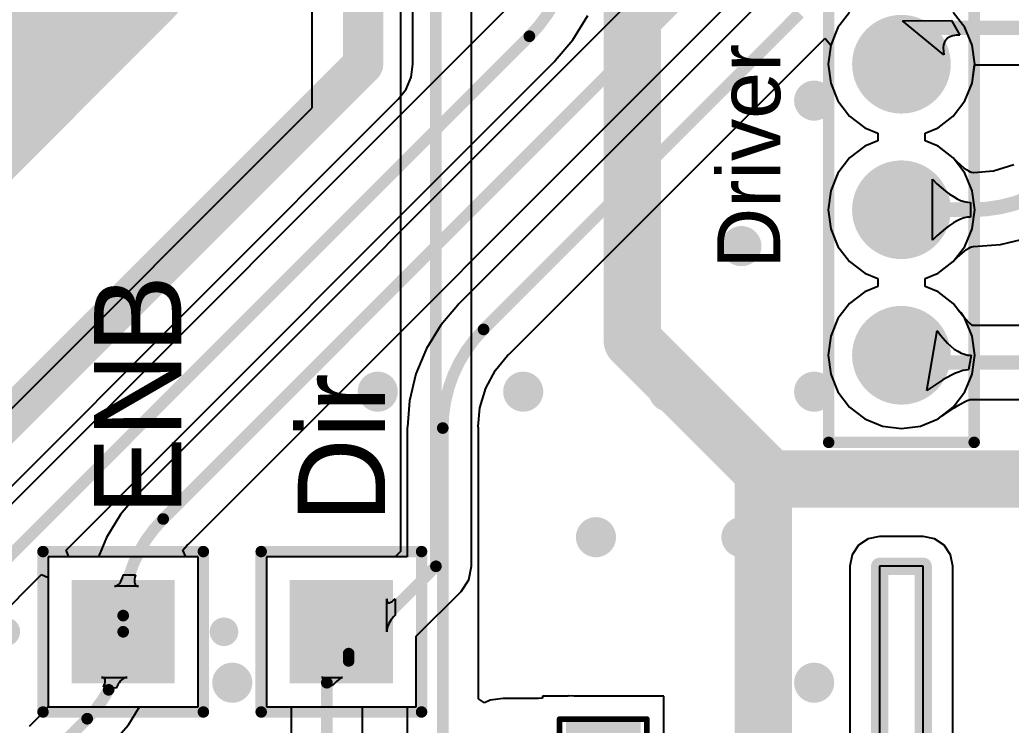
# Model space of a CAD drawing. Header units: millimetres. Extents: x -0.28 to 4.38, y -0.01 to 4.88.
# Drawn here: x 0.344 to 1.025, y 1.266 to 1.75 of the extents above; entities that cross this region are included whole.
import ezdxf

# ---------------------------------------------------------------- set-up
doc = ezdxf.new("R2010")
doc.units = ezdxf.units.MM
doc.header["$MEASUREMENT"] = 0
for name, color, linetype in [('BottomLayer', 5, 'Continuous'), ('BottomSolder', 6, 'Continuous'), ('Mechanical1', 6, 'Continuous'), ('MultiLayer', 9, 'Continuous'), ('PadHoleLayer', 156, 'Continuous'), ('TopLayer', 1, 'Continuous'), ('TopOverlay', 2, 'Continuous'), ('TopPaste', 8, 'Continuous'), ('TopSolder', 216, 'Continuous'), ('ViaHoleLayer', 16, 'Continuous')]:
    doc.layers.add(name, color=color, linetype=linetype)

# ---------------------------------------------------------------- blocks, each defined once
blk = doc.blocks.new('JP1_D1T_9')
at = {"layer": 'BottomLayer'}
blk.add_solid([(-0.0315, -0.0315), (0.0315, -0.0315), (-0.0315, 0.0315), (0.0315, 0.0315)], dxfattribs=at)
at = {"layer": 'BottomSolder'}
blk.add_solid([(-0.0355, -0.0355), (0.0355, -0.0355), (-0.0355, 0.0355), (0.0355, 0.0355)], dxfattribs=at)
at = {"layer": 'MultiLayer'}
blk.add_solid([(-0.0315, -0.0315), (0.0315, -0.0315), (-0.0315, 0.0315), (0.0315, 0.0315)], dxfattribs=at)
at = {"layer": 'PadHoleLayer', "const_width": 0.02165}
blk.add_lwpolyline([(-0.01083, 0, 1), (0.01083, 0, 1)], format="xyb", close=True, dxfattribs=at)
at = {"layer": 'TopLayer'}
blk.add_solid([(-0.0315, -0.0315), (0.0315, -0.0315), (-0.0315, 0.0315), (0.0315, 0.0315)], dxfattribs=at)
at = {"layer": 'TopOverlay'}
for points, const_width in [([(0.00492, 0.08071, 1), (-0.00492, 0.08071, 1)], 0.00984), ([(-0.00738, 0.08071, 1), (-0.00246, 0.08071, 1)], 0.00492), ([(0.00246, 0.08071, 1), (0.00738, 0.08071, 1)], 0.00492), ([(-0.05709, 0.05512, 1), (-0.05315, 0.05512, 1)], 0.00394), ([(-0.05709, 0.05512, 1), (-0.05315, 0.05512, 1)], 0.00394), ([(0.05315, 0.05512, 1), (0.05709, 0.05512, 1)], 0.00394), ([(0.05315, 0.05512, 1), (0.05709, 0.05512, 1)], 0.00394), ([(-0.05709, -0.05512, 1), (-0.05315, -0.05512, 1)], 0.00394), ([(-0.05709, -0.05512, 1), (-0.05315, -0.05512, 1)], 0.00394), ([(0.05315, -0.05512, 1), (0.05709, -0.05512, 1)], 0.00394), ([(0.05315, -0.05512, 1), (0.05709, -0.05512, 1)], 0.00394)]:
    blk.add_lwpolyline(points, format="xyb", close=True, dxfattribs=dict(at, const_width=const_width))
at = {"layer": 'TopOverlay', "const_width": 0.00787}
for points in [[(-0.05512, 0.05512), (-0.05512, -0.05512)], [(-0.05512, 0.05512), (0.05512, 0.05512)], [(0.05512, 0.05512), (0.05512, -0.05512)], [(-0.05512, -0.05512), (0.05512, -0.05512)]]:
    blk.add_lwpolyline(points, dxfattribs=at)
at = {"layer": 'TopSolder'}
blk.add_solid([(-0.0355, -0.0355), (0.0355, -0.0355), (-0.0355, 0.0355), (0.0355, 0.0355)], dxfattribs=at)
blk = doc.blocks.new('JP1_D1T_10')
at = {"layer": 'BottomLayer'}
blk.add_solid([(-0.0315, -0.0315), (0.0315, -0.0315), (-0.0315, 0.0315), (0.0315, 0.0315)], dxfattribs=at)
at = {"layer": 'BottomSolder'}
blk.add_solid([(-0.0355, -0.0355), (0.0355, -0.0355), (-0.0355, 0.0355), (0.0355, 0.0355)], dxfattribs=at)
at = {"layer": 'MultiLayer'}
blk.add_solid([(-0.0315, -0.0315), (0.0315, -0.0315), (-0.0315, 0.0315), (0.0315, 0.0315)], dxfattribs=at)
at = {"layer": 'PadHoleLayer', "const_width": 0.02165}
blk.add_lwpolyline([(-0.01083, 0, 1), (0.01083, 0, 1)], format="xyb", close=True, dxfattribs=at)
at = {"layer": 'TopLayer'}
blk.add_solid([(-0.0315, -0.0315), (0.0315, -0.0315), (-0.0315, 0.0315), (0.0315, 0.0315)], dxfattribs=at)
at = {"layer": 'TopOverlay'}
for points, const_width in [([(0.00492, 0.08071, 1), (-0.00492, 0.08071, 1)], 0.00984), ([(-0.00738, 0.08071, 1), (-0.00246, 0.08071, 1)], 0.00492), ([(0.00246, 0.08071, 1), (0.00738, 0.08071, 1)], 0.00492), ([(-0.05709, 0.05512, 1), (-0.05315, 0.05512, 1)], 0.00394), ([(-0.05709, 0.05512, 1), (-0.05315, 0.05512, 1)], 0.00394), ([(0.05315, 0.05512, 1), (0.05709, 0.05512, 1)], 0.00394), ([(0.05315, 0.05512, 1), (0.05709, 0.05512, 1)], 0.00394), ([(-0.05709, -0.05512, 1), (-0.05315, -0.05512, 1)], 0.00394), ([(-0.05709, -0.05512, 1), (-0.05315, -0.05512, 1)], 0.00394), ([(0.05315, -0.05512, 1), (0.05709, -0.05512, 1)], 0.00394), ([(0.05315, -0.05512, 1), (0.05709, -0.05512, 1)], 0.00394)]:
    blk.add_lwpolyline(points, format="xyb", close=True, dxfattribs=dict(at, const_width=const_width))
at = {"layer": 'TopOverlay', "const_width": 0.00787}
for points in [[(-0.05512, 0.05512), (-0.05512, -0.05512)], [(-0.05512, 0.05512), (0.05512, 0.05512)], [(0.05512, 0.05512), (0.05512, -0.05512)], [(-0.05512, -0.05512), (0.05512, -0.05512)]]:
    blk.add_lwpolyline(points, dxfattribs=at)
at = {"layer": 'TopSolder'}
blk.add_solid([(-0.0355, -0.0355), (0.0355, -0.0355), (-0.0355, 0.0355), (0.0355, 0.0355)], dxfattribs=at)
blk = doc.blocks.new('RES_SMD_0603_BIG_11')
at = {"layer": 'TopLayer'}
for points in [[(-0.05575, -0.02165), (-0.02425, -0.02165), (-0.05575, 0.02165), (-0.02425, 0.02165)], [(0.02425, -0.02165), (0.05575, -0.02165), (0.02425, 0.02165), (0.05575, 0.02165)]]:
    blk.add_solid(points, dxfattribs=at)
at = {"layer": 'TopOverlay', "const_width": 0.00394}
for points in [[(-0.06, 0.03), (0.06, 0.03)], [(-0.06, 0.03), (-0.06, -0.03)], [(0.06, 0.03), (0.06, -0.03)], [(-0.015, 0.02), (0.015, 0.02)], [(-0.015, 0.02), (-0.015, -0.02)], [(0.015, 0.02), (0.015, -0.02)], [(-0.015, -0.02), (0.015, -0.02)], [(-0.06, -0.03), (0.02, -0.03)], [(0.02, -0.03), (0.06, -0.03)]]:
    blk.add_lwpolyline(points, dxfattribs=at)
at = {"layer": 'TopOverlay', "const_width": 0.00197}
for points in [[(-0.06098, 0.03, 1), (-0.05902, 0.03, 1)], [(-0.06098, 0.03, 1), (-0.05902, 0.03, 1)], [(0.05902, 0.03, 1), (0.06098, 0.03, 1)], [(0.05902, 0.03, 1), (0.06098, 0.03, 1)], [(-0.01599, 0.02, 1), (-0.01402, 0.02, 1)], [(-0.01599, 0.02, 1), (-0.01402, 0.02, 1)], [(0.01401, 0.02, 1), (0.01598, 0.02, 1)], [(0.01401, 0.02, 1), (0.01598, 0.02, 1)], [(-0.01599, -0.02, 1), (-0.01402, -0.02, 1)], [(-0.01599, -0.02, 1), (-0.01402, -0.02, 1)], [(0.01401, -0.02, 1), (0.01598, -0.02, 1)], [(0.01401, -0.02, 1), (0.01598, -0.02, 1)], [(-0.06098, -0.03, 1), (-0.05902, -0.03, 1)], [(-0.06098, -0.03, 1), (-0.05902, -0.03, 1)], [(0.01901, -0.03, 1), (0.02098, -0.03, 1)], [(0.01901, -0.03, 1), (0.02098, -0.03, 1)], [(0.05902, -0.03, 1), (0.06098, -0.03, 1)], [(0.05902, -0.03, 1), (0.06098, -0.03, 1)]]:
    blk.add_lwpolyline(points, format="xyb", close=True, dxfattribs=at)
at = {"layer": 'TopPaste'}
for points in [[(-0.05575, -0.02165), (-0.02425, -0.02165), (-0.05575, 0.02165), (-0.02425, 0.02165)], [(0.02425, -0.02165), (0.05575, -0.02165), (0.02425, 0.02165), (0.05575, 0.02165)]]:
    blk.add_solid(points, dxfattribs=at)
at = {"layer": 'TopSolder'}
for points in [[(-0.05975, -0.02565), (-0.02025, -0.02565), (-0.05975, 0.02565), (-0.02025, 0.02565)], [(0.02025, -0.02565), (0.05975, -0.02565), (0.02025, 0.02565), (0.05975, 0.02565)]]:
    blk.add_solid(points, dxfattribs=at)
blk = doc.blocks.new('H___P___36')
at = {"layer": 'BottomLayer', "const_width": 0.05906}
for points in [[(-0.18701, 0.05906, 1), (-0.12795, 0.05906, 1)], [(0.12795, 0.05906, 1), (0.18701, 0.05906, 1)], [(-0.18701, -0.05906, 1), (-0.12795, -0.05906, 1)], [(0.12795, -0.05906, 1), (0.18701, -0.05906, 1)]]:
    blk.add_lwpolyline(points, format="xyb", close=True, dxfattribs=at)
at = {"layer": 'BottomLayer'}
for points in [[(-0.15748, -0.11811), (0.15748, -0.11811), (-0.15748, 0.11811), (0.15748, 0.11811)], [(-0.21654, -0.05906), (0.21654, -0.05906), (-0.21654, 0.05906), (0.21654, 0.05906)]]:
    blk.add_solid(points, dxfattribs=at)
at = {"layer": 'BottomSolder', "const_width": 0.06306}
for points in [[(-0.18901, 0.05906, 1), (-0.12595, 0.05906, 1)], [(0.12595, 0.05906, 1), (0.18901, 0.05906, 1)], [(-0.18901, -0.05906, 1), (-0.12595, -0.05906, 1)], [(0.12595, -0.05906, 1), (0.18901, -0.05906, 1)]]:
    blk.add_lwpolyline(points, format="xyb", close=True, dxfattribs=at)
at = {"layer": 'BottomSolder'}
for points in [[(-0.15748, -0.12211), (0.15748, -0.12211), (-0.15748, 0.12211), (0.15748, 0.12211)], [(-0.22054, -0.05906), (0.22054, -0.05906), (-0.22054, 0.05906), (0.22054, 0.05906)]]:
    blk.add_solid(points, dxfattribs=at)
at = {"layer": 'MultiLayer', "const_width": 0.05906}
for points in [[(-0.18701, 0.05906, 1), (-0.12795, 0.05906, 1)], [(0.12795, 0.05906, 1), (0.18701, 0.05906, 1)], [(-0.18701, -0.05906, 1), (-0.12795, -0.05906, 1)], [(0.12795, -0.05906, 1), (0.18701, -0.05906, 1)]]:
    blk.add_lwpolyline(points, format="xyb", close=True, dxfattribs=at)
at = {"layer": 'MultiLayer'}
for points in [[(-0.15748, -0.11811), (0.15748, -0.11811), (-0.15748, 0.11811), (0.15748, 0.11811)], [(-0.21654, -0.05906), (0.21654, -0.05906), (-0.21654, 0.05906), (0.21654, 0.05906)]]:
    blk.add_solid(points, dxfattribs=at)
at = {"layer": 'PadHoleLayer', "const_width": 0.03937}
blk.add_lwpolyline([(0.09744, 0.01392), (-0.01392, -0.09744, -1), (-0.09744, -0.01392), (0.01392, 0.09744, -1)], format="xyb", close=True, dxfattribs=at)
at = {"layer": 'TopLayer', "const_width": 0.05906}
for points in [[(-0.18701, 0.05906, 1), (-0.12795, 0.05906, 1)], [(0.12795, 0.05906, 1), (0.18701, 0.05906, 1)], [(-0.18701, -0.05906, 1), (-0.12795, -0.05906, 1)], [(0.12795, -0.05906, 1), (0.18701, -0.05906, 1)]]:
    blk.add_lwpolyline(points, format="xyb", close=True, dxfattribs=at)
at = {"layer": 'TopLayer'}
for points in [[(-0.15748, -0.11811), (0.15748, -0.11811), (-0.15748, 0.11811), (0.15748, 0.11811)], [(-0.21654, -0.05906), (0.21654, -0.05906), (-0.21654, 0.05906), (0.21654, 0.05906)]]:
    blk.add_solid(points, dxfattribs=at)
at = {"layer": 'TopSolder', "const_width": 0.06306}
for points in [[(-0.18901, 0.05906, 1), (-0.12595, 0.05906, 1)], [(0.12595, 0.05906, 1), (0.18901, 0.05906, 1)], [(-0.18901, -0.05906, 1), (-0.12595, -0.05906, 1)], [(0.12595, -0.05906, 1), (0.18901, -0.05906, 1)]]:
    blk.add_lwpolyline(points, format="xyb", close=True, dxfattribs=at)
at = {"layer": 'TopSolder'}
for points in [[(-0.15748, -0.12211), (0.15748, -0.12211), (-0.15748, 0.12211), (0.15748, 0.12211)], [(-0.22054, -0.05906), (0.22054, -0.05906), (-0.22054, 0.05906), (0.22054, 0.05906)]]:
    blk.add_solid(points, dxfattribs=at)
blk = doc.blocks.new('JP4_C1T_74')
at = {"layer": 'BottomLayer', "const_width": 0.02992}
for points in [[(0.08504, 0, 1), (0.11496, 0, 1)], [(0.18504, 0, 1), (0.21496, 0, 1)], [(0.28504, 0, 1), (0.31496, 0, 1)]]:
    blk.add_lwpolyline(points, format="xyb", close=True, dxfattribs=at)
at = {"layer": 'BottomLayer'}
blk.add_solid([(-0.02992, -0.02992), (0.02992, -0.02992), (-0.02992, 0.02992), (0.02992, 0.02992)], dxfattribs=at)
at = {"layer": 'BottomSolder', "const_width": 0.03392}
for points in [[(0.08304, 0, 1), (0.11696, 0, 1)], [(0.18304, 0, 1), (0.21696, 0, 1)], [(0.28304, 0, 1), (0.31696, 0, 1)]]:
    blk.add_lwpolyline(points, format="xyb", close=True, dxfattribs=at)
at = {"layer": 'BottomSolder'}
blk.add_solid([(-0.03392, -0.03392), (0.03392, -0.03392), (-0.03392, 0.03392), (0.03392, 0.03392)], dxfattribs=at)
at = {"layer": 'MultiLayer', "const_width": 0.02992}
for points in [[(0.08504, 0, 1), (0.11496, 0, 1)], [(0.18504, 0, 1), (0.21496, 0, 1)], [(0.28504, 0, 1), (0.31496, 0, 1)]]:
    blk.add_lwpolyline(points, format="xyb", close=True, dxfattribs=at)
at = {"layer": 'MultiLayer'}
blk.add_solid([(-0.02992, -0.02992), (0.02992, -0.02992), (-0.02992, 0.02992), (0.02992, 0.02992)], dxfattribs=at)
at = {"layer": 'PadHoleLayer', "const_width": 0.02008}
for points in [[(-0.01004, 0, 1), (0.01004, 0, 1)], [(0.08996, 0, 1), (0.11004, 0, 1)], [(0.18996, 0, 1), (0.21004, 0, 1)], [(0.28996, 0, 1), (0.31004, 0, 1)]]:
    blk.add_lwpolyline(points, format="xyb", close=True, dxfattribs=at)
at = {"layer": 'TopLayer', "const_width": 0.02992}
for points in [[(0.08504, 0, 1), (0.11496, 0, 1)], [(0.18504, 0, 1), (0.21496, 0, 1)], [(0.28504, 0, 1), (0.31496, 0, 1)]]:
    blk.add_lwpolyline(points, format="xyb", close=True, dxfattribs=at)
at = {"layer": 'TopLayer'}
blk.add_solid([(-0.02992, -0.02992), (0.02992, -0.02992), (-0.02992, 0.02992), (0.02992, 0.02992)], dxfattribs=at)
at = {"layer": 'TopOverlay', "const_width": 0.00787}
for points in [[(-0.05984, 0.05), (0.35985, 0.05)], [(-0.05984, -0.05), (-0.05984, 0.05)], [(0.05, -0.05), (0.05, 0.05)], [(0.35985, -0.05), (0.35985, 0.05)], [(0.35985, -0.05), (-0.05984, -0.05)]]:
    blk.add_lwpolyline(points, dxfattribs=at)
at = {"layer": 'TopOverlay', "const_width": 0.00394}
for points in [[(-0.06181, 0.05, 1), (-0.05787, 0.05, 1)], [(-0.06181, 0.05, 1), (-0.05787, 0.05, 1)], [(0.04803, 0.05, 1), (0.05197, 0.05, 1)], [(0.35788, 0.05, 1), (0.36182, 0.05, 1)], [(0.35788, 0.05, 1), (0.36182, 0.05, 1)], [(-0.06181, -0.05, 1), (-0.05787, -0.05, 1)], [(-0.06181, -0.05, 1), (-0.05787, -0.05, 1)], [(0.04803, -0.05, 1), (0.05197, -0.05, 1)], [(0.35788, -0.05, 1), (0.36182, -0.05, 1)], [(0.35788, -0.05, 1), (0.36182, -0.05, 1)]]:
    blk.add_lwpolyline(points, format="xyb", close=True, dxfattribs=at)
at = {"layer": 'TopSolder', "const_width": 0.03392}
for points in [[(0.08304, 0, 1), (0.11696, 0, 1)], [(0.18304, 0, 1), (0.21696, 0, 1)], [(0.28304, 0, 1), (0.31696, 0, 1)]]:
    blk.add_lwpolyline(points, format="xyb", close=True, dxfattribs=at)
at = {"layer": 'TopSolder'}
blk.add_solid([(-0.03392, -0.03392), (0.03392, -0.03392), (-0.03392, 0.03392), (0.03392, 0.03392)], dxfattribs=at)

msp = doc.modelspace()

# ---------------------------------------------------------------- linework, layer by layer
at = {"layer": 'BottomLayer'}
for p, q in [((0.545, 1.69), (0.545, 1.94)), ((0.60553, 1.7833), (0.60553, 1.38514)), ((0.65447, 1.375), (0.65447, 1.7833)), ((0.9144, 1.7556), (0.90639, 1.74518)), ((0.99361, 1.74518), (0.9856, 1.7556)), ((0.90639, 1.74518), (0.90136, 1.73303)), ((0.99864, 1.73303), (0.99361, 1.74518)), ((0.90136, 1.73303), (0.89965, 1.72)), ((1.00035, 1.72), (0.99864, 1.73303)), ((0.89965, 1.72), (0.90136, 1.70697)), ((0.99864, 1.70697), (1.00035, 1.72)), ((0.90136, 1.70697), (0.90639, 1.69482)), ((0.99361, 1.69482), (0.99864, 1.70697)), ((0.90639, 1.69482), (0.9144, 1.6844)), ((0.9856, 1.6844), (0.99361, 1.69482)), ((0.305, 1.45), (0.545, 1.69)), ((0.9144, 1.6844), (0.92482, 1.67639)), ((0.97518, 1.67639), (0.9856, 1.6844)), ((0.92482, 1.67639), (0.93373, 1.67271)), ((0.93373, 1.67271), (0.93373, 1.66729)), ((0.96627, 1.67271), (0.97518, 1.67639)), ((0.96627, 1.66729), (0.96627, 1.67271)), ((0.92482, 1.66361), (0.9144, 1.6556)), ((0.93373, 1.66729), (0.92482, 1.66361)), ((0.97518, 1.66361), (0.96627, 1.66729)), ((0.9856, 1.6556), (0.97518, 1.66361)), ((0.9144, 1.6556), (0.90639, 1.64518)), ((0.98579, 1.65536), (0.9856, 1.6556)), ((0.98832, 1.65287), (0.98579, 1.65536)), ((0.99312, 1.64867), (0.98832, 1.65287)), ((1.02723, 1.65084), (1.01318, 1.64658)), ((0.90639, 1.64518), (0.90136, 1.63303)), ((0.99478, 1.64742), (0.99312, 1.64867)), ((0.99632, 1.64641), (0.99478, 1.64742)), ((0.99749, 1.64576), (0.99632, 1.64641)), ((0.99807, 1.64549), (0.99749, 1.64576)), ((0.99858, 1.64549), (0.99807, 1.64549)), ((0.99976, 1.64526), (0.99858, 1.64549)), ((1.01318, 1.64658), (0.99976, 1.64526)), ((0.97137, 1.59906), (0.97137, 1.64094)), ((0.97137, 1.64094), (0.97444, 1.63792)), ((0.97444, 1.63792), (0.98028, 1.63281)), ((0.90136, 1.63303), (0.89965, 1.62)), ((0.98028, 1.63281), (0.98304, 1.63074)), ((0.98304, 1.63074), (0.9857, 1.62899)), ((0.9857, 1.62899), (0.98826, 1.62755)), ((0.98826, 1.62755), (0.99071, 1.62644)), ((0.99071, 1.62644), (0.99306, 1.62564)), ((0.99306, 1.62564), (0.99531, 1.62516)), ((0.99531, 1.62516), (0.99745, 1.625)), ((0.99745, 1.625), (0.99745, 1.615)), ((0.89965, 1.62), (0.90136, 1.60697)), ((0.98304, 1.60926), (0.98028, 1.60719)), ((0.9857, 1.61101), (0.98304, 1.60926)), ((0.98826, 1.61245), (0.9857, 1.61101)), ((0.99071, 1.61356), (0.98826, 1.61245)), ((0.99306, 1.61436), (0.99071, 1.61356)), ((0.99531, 1.61484), (0.99306, 1.61436)), ((0.99745, 1.615), (0.99531, 1.61484)), ((0.90136, 1.60697), (0.90639, 1.59482)), ((0.97444, 1.60208), (0.97137, 1.59906)), ((0.98028, 1.60719), (0.97444, 1.60208)), ((0.90639, 1.59482), (0.9144, 1.5844)), ((0.99858, 1.59451), (0.99944, 1.59468)), ((0.99944, 1.59468), (1.01819, 1.59616)), ((1.01819, 1.59616), (1.03733, 1.60075)), ((0.98832, 1.58713), (0.99312, 1.59133)), ((0.99312, 1.59133), (0.99478, 1.59258)), ((0.99478, 1.59258), (0.99632, 1.59359)), ((0.99632, 1.59359), (0.99749, 1.59424)), ((0.99749, 1.59424), (0.99807, 1.59451)), ((0.99807, 1.59451), (0.99858, 1.59451)), ((0.9144, 1.5844), (0.92482, 1.57639)), ((0.97518, 1.57639), (0.9856, 1.5844)), ((0.9856, 1.5844), (0.98579, 1.58464)), ((0.98579, 1.58464), (0.98832, 1.58713)), ((0.92482, 1.57639), (0.93373, 1.57271)), ((0.96627, 1.57271), (0.97518, 1.57639)), ((0.93373, 1.57271), (0.93373, 1.56729)), ((0.96627, 1.56729), (0.96627, 1.57271)), ((0.92482, 1.56361), (0.9144, 1.5556)), ((0.93373, 1.56729), (0.92482, 1.56361)), ((0.97518, 1.56361), (0.96627, 1.56729)), ((0.9856, 1.5556), (0.97518, 1.56361)), ((0.9144, 1.5556), (0.90639, 1.54518)), ((0.98952, 1.5505), (0.9856, 1.5556)), ((0.99103, 1.54911), (0.98952, 1.5505)), ((0.99292, 1.54653), (0.99103, 1.54911)), ((0.90639, 1.54518), (0.90136, 1.53303)), ((0.99642, 1.54247), (0.99292, 1.54653)), ((0.99742, 1.54152), (0.99642, 1.54247)), ((0.99837, 1.54076), (0.99742, 1.54152)), ((0.99877, 1.54049), (0.99837, 1.54076)), ((1.04, 1.54049), (0.99877, 1.54049)), ((0.96757, 1.49578), (0.97457, 1.53708)), ((0.97457, 1.53708), (0.97694, 1.53383)), ((0.97694, 1.53383), (0.98165, 1.52837)), ((0.90136, 1.53303), (0.89965, 1.52)), ((0.98165, 1.52837), (0.984, 1.52615)), ((0.89965, 1.52), (0.90136, 1.50697)), ((0.984, 1.52615), (0.98633, 1.52427)), ((0.98633, 1.52427), (0.98866, 1.52273)), ((0.98866, 1.52273), (0.99097, 1.52154)), ((0.99097, 1.52154), (0.99328, 1.52068)), ((0.99328, 1.52068), (0.99558, 1.52017)), ((0.99558, 1.52017), (0.99787, 1.52)), ((0.99787, 1.52), (0.99615, 1.51)), ((0.90136, 1.50697), (0.90639, 1.49482)), ((0.98452, 1.50644), (0.97838, 1.50303)), ((0.98727, 1.50772), (0.98452, 1.50644)), ((0.98981, 1.50872), (0.98727, 1.50772)), ((0.99214, 1.50943), (0.98981, 1.50872)), ((0.99425, 1.50986), (0.99214, 1.50943)), ((0.99615, 1.51), (0.99425, 1.50986)), ((0.97499, 1.5009), (0.96757, 1.49578)), ((0.97838, 1.50303), (0.97499, 1.5009)), ((0.90639, 1.49482), (0.9144, 1.4844)), ((0.98877, 1.48548), (0.99378, 1.48826)), ((0.99378, 1.48826), (0.9953, 1.48897)), ((0.9953, 1.48897), (0.99652, 1.48945)), ((0.99652, 1.48945), (0.99672, 1.48951)), ((0.99672, 1.48951), (1.04, 1.48951)), ((0.9144, 1.4844), (0.92482, 1.47639)), ((0.97782, 1.47842), (0.97915, 1.479)), ((0.97915, 1.479), (0.98621, 1.48387)), ((0.98621, 1.48387), (0.98877, 1.48548)), ((0.92482, 1.47639), (0.93697, 1.47136)), ((0.96303, 1.47136), (0.97518, 1.47639)), ((0.97518, 1.47639), (0.97782, 1.47842)), ((0.93697, 1.47136), (0.95, 1.46965)), ((0.95, 1.46965), (0.96303, 1.47136)), ((0.9272, 1.39384), (0.92058, 1.38942)), ((0.935, 1.39539), (0.9272, 1.39384)), ((0.965, 1.39539), (0.935, 1.39539)), ((0.9728, 1.39384), (0.965, 1.39539)), ((0.97942, 1.38942), (0.9728, 1.39384)), ((0.60553, 1.38514), (0.60189, 1.3815)), ((0.92058, 1.38942), (0.91616, 1.3828)), ((0.98384, 1.3828), (0.97942, 1.38942)), ((0.4665, 1.3815), (0.3635, 1.3815)), ((0.3635, 1.3815), (0.3635, 1.2785)), ((0.4665, 1.2785), (0.4665, 1.3815)), ((0.60189, 1.3815), (0.5135, 1.3815)), ((0.5135, 1.3815), (0.5135, 1.2785)), ((0.91616, 1.3828), (0.91461, 1.375)), ((0.98539, 1.375), (0.98384, 1.3828)), ((0.65261, 1.36564), (0.65447, 1.375)), ((0.91461, 1.375), (0.91461, 0.54)), ((0.98539, 0.54), (0.98539, 1.375)), ((0.6473, 1.3577), (0.65261, 1.36564)), ((0.6165, 1.32689), (0.6473, 1.3577)), ((0.59626, 1.33006), (0.59626, 1.35269)), ((0.59626, 1.35269), (0.59631, 1.35165)), ((0.59631, 1.35165), (0.59649, 1.35084)), ((0.59649, 1.35084), (0.59678, 1.35026)), ((0.59678, 1.35026), (0.59718, 1.34992)), ((0.59718, 1.34992), (0.5977, 1.3498)), ((0.5977, 1.3498), (0.59834, 1.34992)), ((0.59834, 1.34992), (0.59909, 1.35026)), ((0.59909, 1.35026), (0.59995, 1.35084)), ((0.59995, 1.35084), (0.60094, 1.35165)), ((0.60094, 1.35165), (0.60203, 1.35269)), ((0.60203, 1.35269), (0.60203, 1.34138)), ((0.59834, 1.33679), (0.5977, 1.33566)), ((0.59909, 1.33793), (0.59834, 1.33679)), ((0.59995, 1.33907), (0.59909, 1.33793)), ((0.60094, 1.34022), (0.59995, 1.33907)), ((0.60203, 1.34138), (0.60094, 1.34022)), ((0.59631, 1.33117), (0.59626, 1.33006)), ((0.59649, 1.33229), (0.59631, 1.33117)), ((0.59678, 1.33341), (0.59649, 1.33229)), ((0.59718, 1.33453), (0.59678, 1.33341)), ((0.5977, 1.33566), (0.59718, 1.33453)), ((0.6165, 1.2785), (0.6165, 1.32689)), ((0.3635, 1.2785), (0.4665, 1.2785)), ((0.5135, 1.2785), (0.6165, 1.2785))]:
    msp.add_line(p, q, dxfattribs=at)
for points, const_width in [([(0.765, 1.53), (0.765, 1.83)], 0.03937), ([(0.63, 1.375), (0.63, 1.81)], 0.008), ([(0.95, 1.62), (0.99858, 1.62)], 0.01), ([(0.765, 1.53), (0.86, 1.435)], 0.03937), ([(0.95, 1.52), (0.955, 1.515)], 0.01), ([(0.955, 1.515), (1.04, 1.515)], 0.01), ([(0.855, 1.43), (0.86, 1.435)], 0.03937), ([(0.86, 1.435), (1.2375, 1.435)], 0.03937), ([(0.855, 0.89), (0.855, 1.43)], 0.03937), ([(0.57, 1.315), (0.63, 1.375)], 0.008)]:
    msp.add_lwpolyline(points, dxfattribs=dict(at, const_width=const_width))
for points, const_width in [([(0.88311, 1.695, 1), (0.89689, 1.695, 1)], 0.01378), ([(0.9475, 1.62, 1), (0.9525, 1.62, 1)], 0.005), ([(0.99608, 1.62, 1), (1.00108, 1.62, 1)], 0.005), ([(0.99608, 1.62, 1), (1.00108, 1.62, 1)], 0.005), ([(0.83311, 1.595, 1), (0.84689, 1.595, 1)], 0.01378), ([(0.75516, 1.53, 1), (0.77484, 1.53, 1)], 0.01969), ([(0.75516, 1.53, 1), (0.77484, 1.53, 1)], 0.01969), ([(0.9475, 1.52, 1), (0.9525, 1.52, 1)], 0.005), ([(0.9525, 1.515, 1), (0.9575, 1.515, 1)], 0.005), ([(0.9525, 1.515, 1), (0.9575, 1.515, 1)], 0.005), ([(0.58311, 1.495, 1), (0.59689, 1.495, 1)], 0.01378), ([(0.68311, 1.495, 1), (0.69689, 1.495, 1)], 0.01378), ([(0.78311, 1.495, 1), (0.79689, 1.495, 1)], 0.01378), ([(0.88311, 1.495, 1), (0.89689, 1.495, 1)], 0.01378), ([(0.85016, 1.435, 1), (0.86984, 1.435, 1)], 0.01969), ([(0.85016, 1.435, 1), (0.86984, 1.435, 1)], 0.01969), ([(0.85016, 1.435, 1), (0.86984, 1.435, 1)], 0.01969), ([(0.84516, 1.43, 1), (0.86484, 1.43, 1)], 0.01969), ([(0.84516, 1.43, 1), (0.86484, 1.43, 1)], 0.01969), ([(0.73311, 1.395, 1), (0.74689, 1.395, 1)], 0.01378), ([(0.83311, 1.395, 1), (0.84689, 1.395, 1)], 0.01378), ([(0.628, 1.375, 1), (0.632, 1.375, 1)], 0.004), ([(0.628, 1.375, 1), (0.632, 1.375, 1)], 0.004), ([(0.568, 1.315, 1), (0.572, 1.315, 1)], 0.004), ([(0.48311, 1.295, 1), (0.49689, 1.295, 1)], 0.01378), ([(0.88311, 1.295, 1), (0.89689, 1.295, 1)], 0.01378)]:
    msp.add_lwpolyline(points, format="xyb", close=True, dxfattribs=dict(at, const_width=const_width))
at = {"layer": 'BottomLayer', "const_width": 0.01}
msp.add_lwpolyline([(1.06929, 1.64929, -0.198912), (0.99858, 1.62)], format="xyb", dxfattribs=at)
at = {"layer": 'Mechanical1', "const_width": 0.01181}
for points in [[(0.935, 1.375), (0.965, 1.375)], [(0.935, 0.54), (0.935, 1.375)], [(0.965, 0.54), (0.965, 1.375)]]:
    msp.add_lwpolyline(points, dxfattribs=at)
at = {"layer": 'Mechanical1', "const_width": 0.00591}
for points in [[(0.93205, 1.375, 1), (0.93795, 1.375, 1)], [(0.93205, 1.375, 1), (0.93795, 1.375, 1)], [(0.96205, 1.375, 1), (0.96795, 1.375, 1)], [(0.96205, 1.375, 1), (0.96795, 1.375, 1)]]:
    msp.add_lwpolyline(points, format="xyb", close=True, dxfattribs=at)
at = {"layer": 'MultiLayer'}
for p, q in [((0.965, 1.375), (0.935, 1.375)), ((0.935, 1.375), (0.935, 0.54)), ((0.965, 0.54), (0.965, 1.375))]:
    msp.add_line(p, q, dxfattribs=at)
at = {"layer": 'MultiLayer', "const_width": 0.01378}
for points in [[(0.88311, 1.695, 1), (0.89689, 1.695, 1)], [(0.83311, 1.595, 1), (0.84689, 1.595, 1)], [(0.58311, 1.495, 1), (0.59689, 1.495, 1)], [(0.68311, 1.495, 1), (0.69689, 1.495, 1)], [(0.78311, 1.495, 1), (0.79689, 1.495, 1)], [(0.88311, 1.495, 1), (0.89689, 1.495, 1)], [(0.73311, 1.395, 1), (0.74689, 1.395, 1)], [(0.83311, 1.395, 1), (0.84689, 1.395, 1)], [(0.48311, 1.295, 1), (0.49689, 1.295, 1)], [(0.88311, 1.295, 1), (0.89689, 1.295, 1)]]:
    msp.add_lwpolyline(points, format="xyb", close=True, dxfattribs=at)
at = {"layer": 'TopLayer'}
for p, q in [((0.91324, 1.91285), (0.4252, 1.4248)), ((0.4598, 1.3902), (0.89546, 1.82585)), ((0.61407, 1.72), (0.61407, 1.7734)), ((0.8627, 1.7723), (0.64544, 1.55505)), ((0.67692, 1.75653), (0.30189, 1.3815)), ((0.72414, 1.73683), (0.73434, 1.75347)), ((0.95073, 1.74991), (0.98439, 1.75)), ((0.97924, 1.72635), (0.95073, 1.74991)), ((0.98439, 1.75), (0.99021, 1.74)), ((0.98177, 1.73782), (0.9805, 1.73659)), ((0.98337, 1.73877), (0.98177, 1.73782)), ((0.98531, 1.73945), (0.98337, 1.73877)), ((0.98759, 1.73986), (0.98531, 1.73945)), ((0.99021, 1.74), (0.98759, 1.73986)), ((0.68005, 1.52044), (0.8973, 1.7377)), ((0.71194, 1.72254), (0.72414, 1.73683)), ((0.8973, 1.7377), (0.89782, 1.73753)), ((0.89782, 1.73753), (0.90136, 1.73303)), ((0.90136, 1.73303), (0.89965, 1.72)), ((0.97898, 1.73331), (0.97873, 1.73126)), ((0.97873, 1.73126), (0.97882, 1.72894)), ((0.97957, 1.73508), (0.97898, 1.73331)), ((0.9805, 1.73659), (0.97957, 1.73508)), ((0.97882, 1.72894), (0.97924, 1.72635)), ((0.37572, 1.38612), (0.71153, 1.72192)), ((0.61291, 1.71118), (0.61407, 1.72)), ((0.71153, 1.72192), (0.71194, 1.72254)), ((0.89965, 1.72), (0.90136, 1.70697)), ((0.99864, 1.70697), (1.00029, 1.71951)), ((1.00029, 1.71951), (1.035, 1.71951)), ((0.60951, 1.70296), (0.61291, 1.71118)), ((0.90136, 1.70697), (0.90639, 1.69482)), ((0.99361, 1.69482), (0.99864, 1.70697)), ((0.60409, 1.69591), (0.60951, 1.70296)), ((0.32409, 1.41591), (0.60409, 1.69591)), ((0.90639, 1.69482), (0.9144, 1.6844)), ((0.9856, 1.6844), (0.99361, 1.69482)), ((0.9144, 1.6844), (0.92482, 1.67639)), ((0.97518, 1.67639), (0.9856, 1.6844)), ((0.92482, 1.67639), (0.93373, 1.67271)), ((0.93373, 1.67271), (0.93373, 1.66729)), ((0.96627, 1.67271), (0.97518, 1.67639)), ((0.96627, 1.66729), (0.96627, 1.67271)), ((0.92482, 1.66361), (0.9144, 1.6556)), ((0.93373, 1.66729), (0.92482, 1.66361)), ((0.97518, 1.66361), (0.96627, 1.66729)), ((0.9856, 1.6556), (0.97518, 1.66361)), ((0.9144, 1.6556), (0.90639, 1.64518)), ((0.99361, 1.64518), (0.9856, 1.6556)), ((0.90639, 1.64518), (0.90136, 1.63303)), ((0.99864, 1.63303), (0.99361, 1.64518)), ((0.90136, 1.63303), (0.89965, 1.62)), ((1.00035, 1.62), (0.99864, 1.63303)), ((0.89965, 1.62), (0.90136, 1.60697)), ((0.99864, 1.60697), (1.00035, 1.62)), ((0.90136, 1.60697), (0.90639, 1.59482)), ((0.99361, 1.59482), (0.99864, 1.60697)), ((0.90639, 1.59482), (0.9144, 1.5844)), ((0.9856, 1.5844), (0.99361, 1.59482)), ((0.9144, 1.5844), (0.92482, 1.57639)), ((0.97518, 1.57639), (0.9856, 1.5844)), ((0.92482, 1.57639), (0.93373, 1.57271)), ((0.96627, 1.57271), (0.97518, 1.57639)), ((0.93373, 1.57271), (0.93373, 1.56729)), ((0.96627, 1.56729), (0.96627, 1.57271)), ((0.92482, 1.56361), (0.9144, 1.5556)), ((0.93373, 1.56729), (0.92482, 1.56361)), ((0.97518, 1.56361), (0.96627, 1.56729)), ((0.9856, 1.5556), (0.97518, 1.56361)), ((0.64497, 1.55435), (0.63327, 1.54064)), ((0.64544, 1.55505), (0.64497, 1.55435)), ((0.9144, 1.5556), (0.90639, 1.54518)), ((0.99361, 1.54518), (0.9856, 1.5556)), ((0.63327, 1.54064), (0.62341, 1.52456)), ((0.90639, 1.54518), (0.90136, 1.53303)), ((0.99864, 1.53303), (0.99361, 1.54518)), ((0.90136, 1.53303), (0.89965, 1.52)), ((1.00035, 1.52), (0.99864, 1.53303)), ((0.62341, 1.52456), (0.6162, 1.50714)), ((0.67092, 1.50981), (0.67915, 1.51984)), ((0.67915, 1.51984), (0.68005, 1.52044)), ((0.89965, 1.52), (0.90136, 1.50697)), ((0.99864, 1.50697), (1.00035, 1.52)), ((0.6162, 1.50714), (0.61179, 1.4888)), ((0.66429, 1.49742), (0.67092, 1.50981)), ((0.90136, 1.50697), (0.90639, 1.49482)), ((0.99361, 1.49482), (0.99864, 1.50697)), ((0.66022, 1.48398), (0.66429, 1.49742)), ((0.90639, 1.49482), (0.9144, 1.4844)), ((0.9856, 1.4844), (0.99361, 1.49482)), ((0.61179, 1.4888), (0.61038, 1.47083)), ((0.65894, 1.47106), (0.66022, 1.48398)), ((0.9144, 1.4844), (0.92482, 1.47639)), ((0.97518, 1.47639), (0.9856, 1.4844)), ((0.92482, 1.47639), (0.93697, 1.47136)), ((0.96303, 1.47136), (0.97518, 1.47639)), ((0.61038, 1.47083), (0.61021, 1.47)), ((0.61021, 1.47), (0.61021, 1.3815)), ((0.65916, 1.47), (0.65894, 1.47106)), ((0.65916, 1.28403), (0.65916, 1.47)), ((0.93697, 1.47136), (0.95, 1.46965)), ((0.95, 1.46965), (0.96303, 1.47136)), ((0.4252, 1.4248), (0.4247, 1.42406)), ((0.4247, 1.42406), (0.41322, 1.41062)), ((0.41322, 1.41062), (0.40352, 1.3948)), ((0.40352, 1.3948), (0.39802, 1.3815)), ((0.9272, 1.39384), (0.92058, 1.38942)), ((0.935, 1.39539), (0.9272, 1.39384)), ((0.965, 1.39539), (0.935, 1.39539)), ((0.9728, 1.39384), (0.965, 1.39539)), ((0.97942, 1.38942), (0.9728, 1.39384)), ((0.37763, 1.3815), (0.37572, 1.38612)), ((0.45598, 1.38602), (0.45893, 1.38961)), ((0.45812, 1.3815), (0.45598, 1.38602)), ((0.45893, 1.38961), (0.4598, 1.3902)), ((0.92058, 1.38942), (0.91616, 1.3828)), ((0.98384, 1.3828), (0.97942, 1.38942)), ((0.39802, 1.3815), (0.37763, 1.3815)), ((0.4665, 1.3815), (0.45812, 1.3815)), ((0.4665, 1.2785), (0.4665, 1.3815)), ((0.61021, 1.3815), (0.5135, 1.3815)), ((0.5135, 1.3815), (0.5135, 1.2785)), ((0.91616, 1.3828), (0.91461, 1.375)), ((0.98539, 1.375), (0.98384, 1.3828)), ((0.91461, 1.375), (0.91461, 0.54)), ((0.98539, 0.54), (0.98539, 1.375)), ((0.3215, 1.33189), (0.35888, 1.36928)), ((0.35888, 1.36928), (0.3635, 1.36737)), ((0.3635, 1.36737), (0.3635, 1.2785)), ((0.41187, 1.36252), (0.41251, 1.36322)), ((0.41251, 1.36322), (0.4131, 1.36409)), ((0.4131, 1.36409), (0.41366, 1.36511)), ((0.41366, 1.36511), (0.41418, 1.36629)), ((0.41418, 1.36629), (0.41466, 1.36763)), ((0.41466, 1.36763), (0.4151, 1.36913)), ((0.4151, 1.36913), (0.42346, 1.36908)), ((0.42288, 1.36626), (0.42277, 1.36509)), ((0.42277, 1.36509), (0.42279, 1.36407)), ((0.42279, 1.36407), (0.42293, 1.36321)), ((0.42311, 1.36759), (0.42288, 1.36626)), ((0.42293, 1.36321), (0.42319, 1.36251)), ((0.42346, 1.36908), (0.42311, 1.36759)), ((0.40894, 1.36126), (0.40973, 1.36133)), ((0.42549, 1.36126), (0.40894, 1.36126)), ((0.40973, 1.36133), (0.41048, 1.36157)), ((0.41048, 1.36157), (0.4112, 1.36196)), ((0.4112, 1.36196), (0.41187, 1.36252)), ((0.42319, 1.36251), (0.42358, 1.36196)), ((0.42358, 1.36196), (0.42409, 1.36157)), ((0.42409, 1.36157), (0.42473, 1.36133)), ((0.42473, 1.36133), (0.42549, 1.36126)), ((0.40096, 1.29856), (0.40017, 1.29862)), ((0.40017, 1.29862), (0.41775, 1.29862)), ((0.4016, 1.29836), (0.40096, 1.29856)), ((0.4021, 1.29803), (0.4016, 1.29836)), ((0.40245, 1.29757), (0.4021, 1.29803)), ((0.40239, 1.29439), (0.40262, 1.29538)), ((0.40265, 1.29697), (0.40245, 1.29757)), ((0.40262, 1.29538), (0.40271, 1.29624)), ((0.40271, 1.29624), (0.40265, 1.29697)), ((0.41218, 1.29503), (0.41146, 1.29393)), ((0.41291, 1.29598), (0.41218, 1.29503)), ((0.41367, 1.29679), (0.41291, 1.29598)), ((0.41445, 1.29745), (0.41367, 1.29679)), ((0.41524, 1.29796), (0.41445, 1.29745)), ((0.41606, 1.29833), (0.41524, 1.29796)), ((0.41689, 1.29855), (0.41606, 1.29833)), ((0.41775, 1.29862), (0.41689, 1.29855)), ((0.55167, 1.29862), (0.55138, 1.29862)), ((0.55138, 1.29862), (0.56587, 1.29862)), ((0.55192, 1.29859), (0.55167, 1.29862)), ((0.55212, 1.29855), (0.55192, 1.29859)), ((0.55227, 1.2985), (0.55212, 1.29855)), ((0.55217, 1.29783), (0.55231, 1.29798)), ((0.55862, 1.29297), (0.55217, 1.29783)), ((0.55237, 1.29843), (0.55227, 1.2985)), ((0.55231, 1.29798), (0.55239, 1.29811)), ((0.55243, 1.29834), (0.55237, 1.29843)), ((0.55239, 1.29811), (0.55243, 1.29823)), ((0.55243, 1.29823), (0.55243, 1.29834)), ((0.56165, 1.29585), (0.55862, 1.29297)), ((0.56326, 1.29721), (0.56165, 1.29585)), ((0.56395, 1.29772), (0.56326, 1.29721)), ((0.56455, 1.29811), (0.56395, 1.29772)), ((0.56507, 1.2984), (0.56455, 1.29811)), ((0.56551, 1.29857), (0.56507, 1.2984)), ((0.56587, 1.29862), (0.56551, 1.29857)), ((0.40147, 1.29201), (0.402, 1.29327)), ((0.41008, 1.29128), (0.40147, 1.29201)), ((0.402, 1.29327), (0.40239, 1.29439)), ((0.41076, 1.29268), (0.41008, 1.29128)), ((0.41146, 1.29393), (0.41076, 1.29268)), ((0.66331, 1.28125), (0.65916, 1.28403)), ((0.66733, 1.28291), (0.66331, 1.28125)), ((0.67614, 1.28407), (0.66733, 1.28291)), ((0.69534, 1.28407), (0.67614, 1.28407)), ((0.69584, 1.28417), (0.69534, 1.28407)), ((0.70042, 1.28419), (0.69584, 1.28417)), ((0.70335, 1.28438), (0.70042, 1.28419)), ((0.72064, 1.28575), (0.70335, 1.28575)), ((0.70335, 1.28575), (0.70335, 1.28438)), ((0.72102, 1.28587), (0.72064, 1.28575)), ((0.72226, 1.28578), (0.72102, 1.28587)), ((0.72347, 1.28602), (0.72226, 1.28578)), ((0.72483, 1.28575), (0.72347, 1.28602)), ((0.78665, 1.28575), (0.72483, 1.28575)), ((0.78665, 1.21425), (0.78665, 1.28575)), ((0.36039, 1.275), (0.35037, 1.26498)), ((0.3635, 1.2785), (0.36039, 1.275)), ((0.3635, 1.2785), (0.3635, 1.2785)), ((0.3635, 1.2785), (0.3635, 1.2785)), ((0.41855, 1.26603), (0.42619, 1.2785)), ((0.42619, 1.2785), (0.4665, 1.2785)), ((0.5135, 1.2785), (0.53053, 1.2785)), ((0.53053, 1.2785), (0.53053, 1.20165)), ((0.57947, 1.20165), (0.57947, 1.2785)), ((0.57947, 1.2785), (0.61021, 1.2785)), ((0.61021, 1.2785), (0.61021, 1.23145)), ((0.41048, 1.25658), (0.41855, 1.26603))]:
    msp.add_line(p, q, dxfattribs=at)
for points, const_width in [([(0.4425, 1.4075), (0.9925, 1.9575)], 0.008), ([(0.58, 1.72), (0.58, 1.905)], 0.02756), ([(0.66275, 1.53775), (0.88, 1.755)], 0.008), ([(0.945, 1.745), (1.035, 1.745)], 0.01), ([(0.16015, 1.20515), (0.69423, 1.73923)], 0.008), ([(0.3, 1.44), (0.58, 1.72)], 0.02756), ([(0.63469, 1.15969), (0.63469, 1.47)], 0.008), ([(0.415, 1.33), (0.415, 1.34111)], 0.008), ([(0.57, 1.31), (0.57, 1.315)], 0.008), ([(0.555, 1.295), (0.57, 1.31)], 0.008), ([(0.555, 1.16), (0.555, 1.295)], 0.008), ([(0.36768, 1.24768), (0.39025, 1.27025)], 0.008)]:
    msp.add_lwpolyline(points, dxfattribs=dict(at, const_width=const_width))
at = {"layer": 'TopLayer', "const_width": 0.008}
for points in [[(0.72352, 1.80994, -0.198912), (0.69423, 1.73923)], [(0.63469, 1.47, -0.198912), (0.66275, 1.53775)], [(0.415, 1.34111, -0.198912), (0.4425, 1.4075)], [(0.415, 1.33, -0.123482), (0.405, 1.29013)], [(0.405, 1.29013, -0.073516), (0.39028, 1.27028)], [(0.39028, 1.27028, -0.000105), (0.39025, 1.27025)]]:
    msp.add_lwpolyline(points, format="xyb", dxfattribs=at)
at = {"layer": 'TopLayer'}
for points, const_width in [([(0.9425, 1.745, 1), (0.9475, 1.745, 1)], 0.005), ([(0.69223, 1.73923, 1), (0.69623, 1.73923, 1)], 0.004), ([(0.69223, 1.73923, 1), (0.69623, 1.73923, 1)], 0.004), ([(0.57311, 1.72, 1), (0.58689, 1.72, 1)], 0.01378), ([(0.57311, 1.72, 1), (0.58689, 1.72, 1)], 0.01378), ([(0.88311, 1.695, 1), (0.89689, 1.695, 1)], 0.01378), ([(0.83311, 1.595, 1), (0.84689, 1.595, 1)], 0.01378), ([(0.66075, 1.53775, 1), (0.66475, 1.53775, 1)], 0.004), ([(0.66075, 1.53775, 1), (0.66475, 1.53775, 1)], 0.004), ([(0.58311, 1.495, 1), (0.59689, 1.495, 1)], 0.01378), ([(0.68311, 1.495, 1), (0.69689, 1.495, 1)], 0.01378), ([(0.78311, 1.495, 1), (0.79689, 1.495, 1)], 0.01378), ([(0.88311, 1.495, 1), (0.89689, 1.495, 1)], 0.01378), ([(0.63269, 1.47, 1), (0.63669, 1.47, 1)], 0.004), ([(0.63269, 1.47, 1), (0.63669, 1.47, 1)], 0.004), ([(0.4405, 1.4075, 1), (0.4445, 1.4075, 1)], 0.004), ([(0.4405, 1.4075, 1), (0.4445, 1.4075, 1)], 0.004), ([(0.73311, 1.395, 1), (0.74689, 1.395, 1)], 0.01378), ([(0.83311, 1.395, 1), (0.84689, 1.395, 1)], 0.01378), ([(0.413, 1.34111, 1), (0.417, 1.34111, 1)], 0.004), ([(0.413, 1.34111, 1), (0.417, 1.34111, 1)], 0.004), ([(0.413, 1.33, 1), (0.417, 1.33, 1)], 0.004), ([(0.413, 1.33, 1), (0.417, 1.33, 1)], 0.004), ([(0.568, 1.315, 1), (0.572, 1.315, 1)], 0.004), ([(0.48311, 1.295, 1), (0.49689, 1.295, 1)], 0.01378), ([(0.568, 1.31, 1), (0.572, 1.31, 1)], 0.004), ([(0.568, 1.31, 1), (0.572, 1.31, 1)], 0.004), ([(0.88311, 1.295, 1), (0.89689, 1.295, 1)], 0.01378), ([(0.553, 1.295, 1), (0.557, 1.295, 1)], 0.004), ([(0.553, 1.295, 1), (0.557, 1.295, 1)], 0.004), ([(0.403, 1.29013, 1), (0.407, 1.29013, 1)], 0.004), ([(0.403, 1.29013, 1), (0.407, 1.29013, 1)], 0.004), ([(0.38825, 1.27025, 1), (0.39225, 1.27025, 1)], 0.004), ([(0.38825, 1.27025, 1), (0.39225, 1.27025, 1)], 0.004), ([(0.38828, 1.27028, 1), (0.39228, 1.27028, 1)], 0.004), ([(0.38828, 1.27028, 1), (0.39228, 1.27028, 1)], 0.004)]:
    msp.add_lwpolyline(points, format="xyb", close=True, dxfattribs=dict(at, const_width=const_width))
at = {"layer": 'ViaHoleLayer', "const_width": 0.00787}
for points in [[(0.88606, 1.695, 1), (0.89394, 1.695, 1)], [(0.83606, 1.595, 1), (0.84394, 1.595, 1)], [(0.58606, 1.495, 1), (0.59394, 1.495, 1)], [(0.68606, 1.495, 1), (0.69394, 1.495, 1)], [(0.78606, 1.495, 1), (0.79394, 1.495, 1)], [(0.88606, 1.495, 1), (0.89394, 1.495, 1)], [(0.73606, 1.395, 1), (0.74394, 1.395, 1)], [(0.83606, 1.395, 1), (0.84394, 1.395, 1)], [(0.48606, 1.295, 1), (0.49394, 1.295, 1)], [(0.88606, 1.295, 1), (0.89394, 1.295, 1)]]:
    msp.add_lwpolyline(points, format="xyb", close=True, dxfattribs=at)

# ---------------------------------------------------------------- block references
for name, p, rotation in [('H___P___36', (0.25, 1.725), 225), ('JP4_C1T_74', (0.95, 1.82), 270), ('JP1_D1T_9', (0.415, 1.33), 90), ('JP1_D1T_10', (0.565, 1.33), 90), ('RES_SMD_0603_BIG_11', (0.745, 1.21), 90)]:
    msp.add_blockref(name, p, dxfattribs=dict(rotation=rotation))

# ---------------------------------------------------------------- texts
at = {"layer": 'TopOverlay'}
for s, height, p in [('Driver', 0.043307, (0.86665, 1.57955)), ('ENB', 0.06, (0.45499, 1.41003)), ('Dir', 0.06, (0.59499, 1.40502))]:
    msp.add_text(s, height=height, rotation=90, dxfattribs=at).set_placement(p)

doc.saveas('drawing.dxf')
